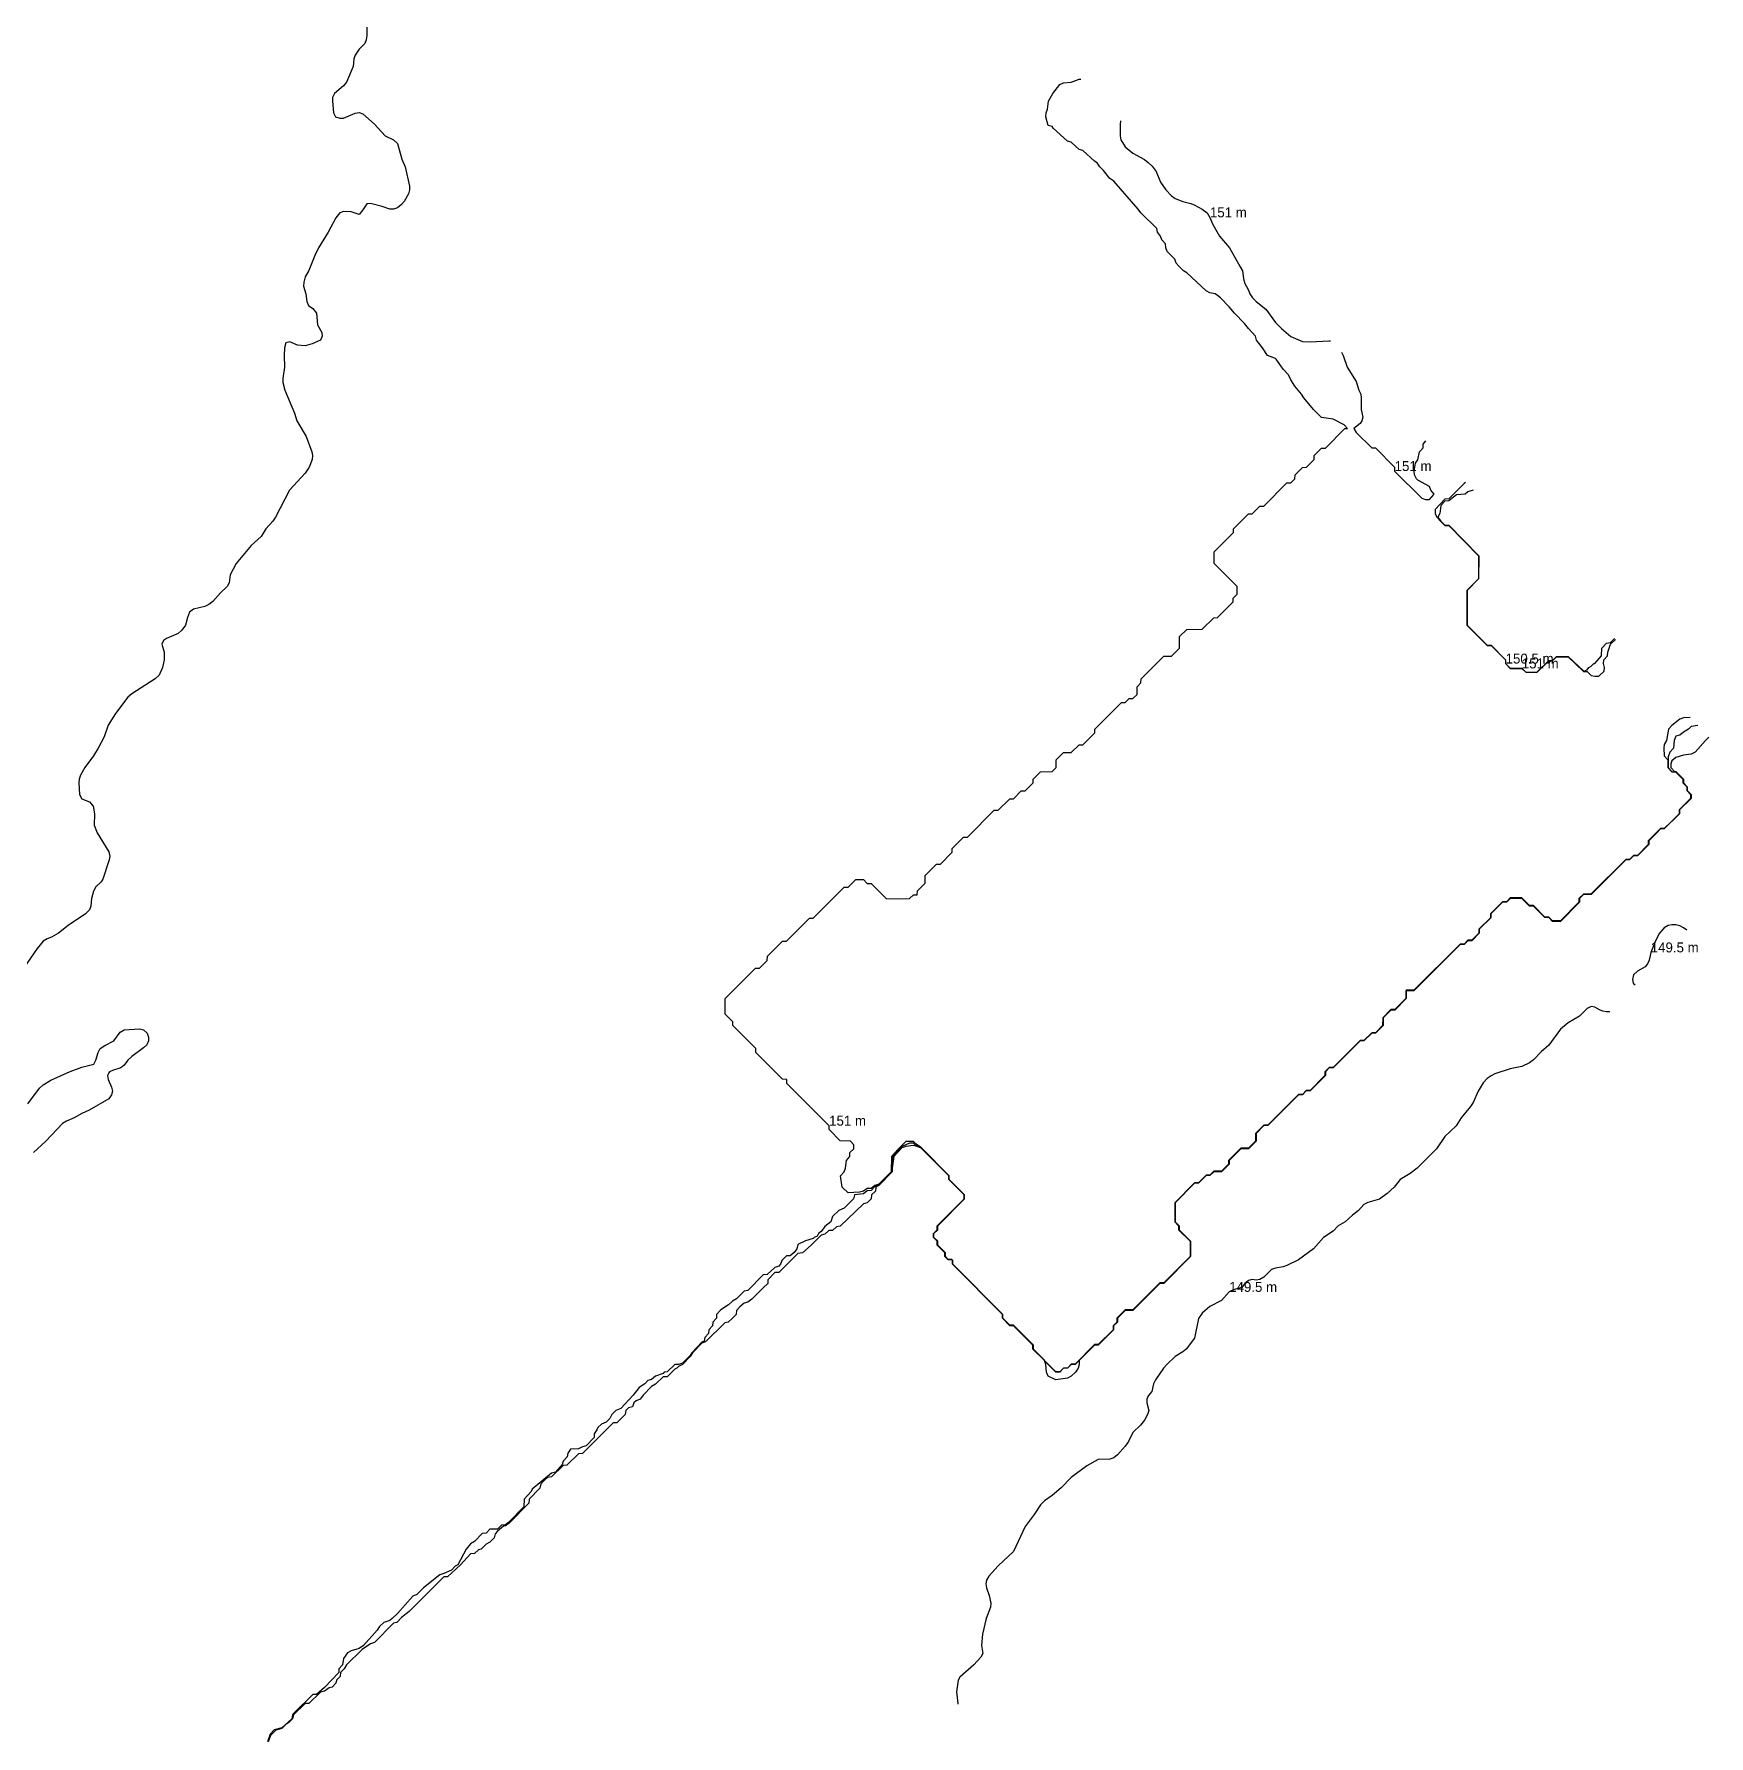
# Model space of a CAD drawing. Header units: metres. Extents: x 1651473 to 1651602, y 8211833 to 8211967.
# Drawn here: x 1651569.77 to 1651601.79, y 8211888.82 to 8211921.35 of the extents above; entities that cross this region are included whole.
import ezdxf

# ---------------------------------------------------------------- set-up
doc = ezdxf.new("R2010")
doc.units = ezdxf.units.M
doc.header["$MEASUREMENT"] = 0
doc.layers.add('Contour_Line_Minor', color=7, linetype='Continuous')
doc.layers.add('FeatureAttribs', color=7, linetype='Continuous')

# ---------------------------------------------------------------- blocks, each defined once
blk = doc.blocks.new('FEATURE')

msp = doc.modelspace()

# ---------------------------------------------------------------- linework, layer by layer
at = {"layer": 'Contour_Line_Minor', "color": 36, "true_color": 0x804000}
for points in [[(1651576.131, 8211921.54, 151), (1651576.13, 8211921.319, 151), (1651576.12, 8211921.245, 151), (1651576.09, 8211921.172, 151), (1651575.981, 8211921.062, 151), (1651575.904, 8211920.951, 151), (1651575.88, 8211920.877, 151), (1651575.871, 8211920.73, 151), (1651575.744, 8211920.436, 151), (1651575.686, 8211920.362, 151), (1651575.515, 8211920.215, 151), (1651575.475, 8211920.141, 151), (1651575.471, 8211920.068, 151), (1651575.495, 8211919.847, 151), (1651575.531, 8211919.773, 151), (1651575.613, 8211919.748, 151), (1651575.686, 8211919.748, 151), (1651575.907, 8211919.843, 151), (1651575.981, 8211919.855, 151), (1651576.054, 8211919.829, 151), (1651576.275, 8211919.632, 151), (1651576.48, 8211919.405, 151), (1651576.643, 8211919.329, 151), (1651576.717, 8211919.26, 151), (1651576.798, 8211918.963, 151), (1651576.865, 8211918.816, 151), (1651576.947, 8211918.448, 151), (1651576.946, 8211918.375, 151), (1651576.924, 8211918.301, 151), (1651576.841, 8211918.154, 151), (1651576.79, 8211918.094, 151), (1651576.717, 8211918.033, 151), (1651576.643, 8211918.005, 151), (1651576.569, 8211918.003, 151), (1651576.422, 8211918.057, 151), (1651576.201, 8211918.113, 151), (1651576.128, 8211918.11, 151), (1651576.054, 8211917.991, 151), (1651575.981, 8211917.903, 151), (1651575.833, 8211917.957, 151), (1651575.686, 8211917.962, 151), (1651575.613, 8211917.938, 151), (1651575.539, 8211917.841, 151), (1651575.39, 8211917.565, 151), (1651575.207, 8211917.27, 151), (1651575.136, 8211917.123, 151), (1651575.024, 8211916.831, 151), (1651574.95, 8211916.713, 151), (1651574.925, 8211916.608, 151), (1651574.922, 8211916.534, 151), (1651574.965, 8211916.387, 151), (1651574.983, 8211916.24, 151), (1651575.016, 8211916.166, 151), (1651575.097, 8211916.107, 151), (1651575.166, 8211916.019, 151), (1651575.184, 8211915.798, 151), (1651575.269, 8211915.651, 151), (1651575.279, 8211915.577, 151), (1651575.244, 8211915.499, 151), (1651575.083, 8211915.43, 151), (1651574.95, 8211915.391, 151), (1651574.803, 8211915.406, 151), (1651574.656, 8211915.469, 151), (1651574.582, 8211915.451, 151), (1651574.557, 8211915.357, 151), (1651574.549, 8211915.209, 151), (1651574.555, 8211914.989, 151), (1651574.525, 8211914.768, 151), (1651574.527, 8211914.694, 151), (1651574.564, 8211914.547, 151), (1651574.746, 8211914.105, 151), (1651574.789, 8211913.958, 151), (1651574.968, 8211913.664, 151), (1651575.079, 8211913.369, 151), (1651575.092, 8211913.296, 151), (1651575.083, 8211913.222, 151), (1651575.029, 8211913.075, 151), (1651574.95, 8211912.957, 151), (1651574.654, 8211912.633, 151), (1651574.384, 8211912.118, 151), (1651574.332, 8211912.044, 151), (1651574.199, 8211911.897, 151), (1651574.109, 8211911.75, 151), (1651573.92, 8211911.579, 151), (1651573.635, 8211911.234, 151), (1651573.516, 8211911.014, 151), (1651573.498, 8211910.866, 151), (1651573.461, 8211910.793, 151), (1651573.331, 8211910.674, 151), (1651573.183, 8211910.508, 151), (1651573.11, 8211910.45, 151), (1651573.036, 8211910.414, 151), (1651572.815, 8211910.358, 151), (1651572.742, 8211910.305, 151), (1651572.7, 8211910.204, 151), (1651572.663, 8211910.057, 151), (1651572.595, 8211909.957, 151), (1651572.521, 8211909.894, 151), (1651572.3, 8211909.797, 151), (1651572.246, 8211909.762, 151), (1651572.211, 8211909.689, 151), (1651572.257, 8211909.541, 151), (1651572.254, 8211909.394, 151), (1651572.226, 8211909.247, 151), (1651572.16, 8211909.1, 151), (1651572.082, 8211909.026, 151), (1651571.638, 8211908.739, 151), (1651571.564, 8211908.677, 151), (1651571.325, 8211908.364, 151), (1651571.187, 8211908.143, 151), (1651571.106, 8211907.922, 151), (1651570.995, 8211907.701, 151), (1651570.904, 8211907.554, 151), (1651570.742, 8211907.333, 151), (1651570.658, 8211907.186, 151), (1651570.629, 8211907.112, 151), (1651570.622, 8211907.039, 151), (1651570.634, 8211906.818, 151), (1651570.681, 8211906.733, 151), (1651570.828, 8211906.679, 151), (1651570.899, 8211906.597, 151), (1651570.926, 8211906.45, 151), (1651570.917, 8211906.229, 151), (1651570.975, 8211906.088, 151), (1651571.196, 8211905.724, 151), (1651571.216, 8211905.64, 151), (1651571.205, 8211905.567, 151), (1651571.084, 8211905.199, 151), (1651571.049, 8211905.148, 151), (1651570.95, 8211905.051, 151), (1651570.902, 8211904.973, 151), (1651570.866, 8211904.831, 151), (1651570.853, 8211904.683, 151), (1651570.828, 8211904.616, 151), (1651570.749, 8211904.536, 151), (1651570.419, 8211904.315, 151), (1651570.234, 8211904.168, 151), (1651570.102, 8211904.094, 151), (1651570.018, 8211904.062, 151), (1651569.945, 8211904.015, 151), (1651569.829, 8211903.874, 151), (1651569.503, 8211903.402, 151)], [(1651601.427, 8211908.289, 151), (1651601.302, 8211908.285, 151), (1651601.228, 8211908.255, 151), (1651601.081, 8211908.134, 151), (1651601.017, 8211908.069, 151), (1651600.978, 8211907.848, 151), (1651600.931, 8211907.775, 151), (1651600.925, 8211907.701, 151), (1651600.933, 8211907.554, 151), (1651601.001, 8211907.48, 151), (1651601.001, 8211907.333, 151), (1651601.081, 8211907.253, 151), (1651601.155, 8211907.248, 151), (1651601.29, 8211907.112, 151), (1651601.29, 8211907.039, 151), (1651601.364, 8211906.965, 151), (1651601.364, 8211906.892, 151), (1651601.437, 8211906.818, 151), (1651601.437, 8211906.744, 151), (1651601.216, 8211906.524, 151), (1651601.216, 8211906.45, 151), (1651601.069, 8211906.303, 151), (1651600.934, 8211906.168, 151), (1651600.86, 8211906.168, 151), (1651600.627, 8211905.935, 151), (1651600.627, 8211905.861, 151), (1651600.419, 8211905.652, 151), (1651600.345, 8211905.652, 151), (1651600.271, 8211905.578, 151), (1651600.198, 8211905.578, 151), (1651599.535, 8211904.917, 151), (1651599.388, 8211904.916, 151), (1651599.303, 8211904.831, 151), (1651599.302, 8211904.757, 151), (1651598.947, 8211904.401, 151), (1651598.799, 8211904.401, 151), (1651598.726, 8211904.474, 151), (1651598.652, 8211904.474, 151), (1651598.431, 8211904.695, 151), (1651598.358, 8211904.695, 151), (1651598.21, 8211904.842, 151), (1651597.99, 8211904.842, 151), (1651597.916, 8211904.769, 151), (1651597.842, 8211904.769, 151), (1651597.61, 8211904.536, 151), (1651597.61, 8211904.462, 151), (1651597.389, 8211904.242, 151), (1651597.389, 8211904.168, 151), (1651597.254, 8211904.033, 151), (1651597.18, 8211904.033, 151), (1651597.106, 8211903.959, 151), (1651597.033, 8211903.959, 151), (1651596.149, 8211903.075, 151), (1651596.002, 8211903.075, 151), (1651595.991, 8211903.064, 151), (1651595.991, 8211902.917, 151), (1651595.781, 8211902.707, 151), (1651595.708, 8211902.707, 151), (1651595.551, 8211902.549, 151), (1651595.55, 8211902.401, 151), (1651595.413, 8211902.265, 151), (1651595.34, 8211902.265, 151), (1651595.192, 8211902.118, 151), (1651595.119, 8211902.117, 151), (1651594.604, 8211901.601, 151), (1651594.53, 8211901.601, 151), (1651594.52, 8211901.592, 151), (1651594.447, 8211901.518, 151), (1651594.447, 8211901.445, 151), (1651594.162, 8211901.16, 151), (1651594.088, 8211901.16, 151), (1651594.015, 8211901.086, 151), (1651593.941, 8211901.086, 151), (1651593.352, 8211900.499, 151), (1651593.279, 8211900.498, 151), (1651593.12, 8211900.34, 151), (1651593.119, 8211900.193, 151), (1651592.984, 8211900.058, 151), (1651592.837, 8211900.057, 151), (1651592.605, 8211899.825, 151), (1651592.605, 8211899.752, 151), (1651592.469, 8211899.616, 151), (1651592.322, 8211899.616, 151), (1651592.248, 8211899.542, 151), (1651592.174, 8211899.542, 151), (1651592.027, 8211899.395, 151), (1651591.954, 8211899.395, 151), (1651591.574, 8211899.015, 151), (1651591.574, 8211898.647, 151), (1651591.647, 8211898.574, 151), (1651591.648, 8211898.5, 151), (1651591.868, 8211898.279, 151), (1651591.868, 8211897.985, 151), (1651591.365, 8211897.483, 151), (1651591.291, 8211897.481, 151), (1651590.776, 8211896.967, 151), (1651590.629, 8211896.967, 151), (1651590.469, 8211896.807, 151), (1651590.469, 8211896.734, 151), (1651590.395, 8211896.66, 151), (1651590.395, 8211896.586, 151), (1651590.113, 8211896.304, 151), (1651590.04, 8211896.303, 151), (1651589.672, 8211895.931, 151), (1651589.598, 8211895.93, 151), (1651589.525, 8211895.856, 151), (1651589.451, 8211895.856, 151), (1651589.377, 8211895.783, 151), (1651589.304, 8211895.784, 151), (1651588.874, 8211896.218, 151), (1651588.874, 8211896.292, 151), (1651588.494, 8211896.674, 151), (1651588.42, 8211896.674, 151), (1651588.288, 8211896.807, 151), (1651588.288, 8211896.881, 151), (1651587.336, 8211897.838, 151), (1651587.336, 8211897.911, 151), (1651587.316, 8211897.931, 151), (1651587.243, 8211897.932, 151), (1651587.19, 8211897.985, 151), (1651587.19, 8211898.059, 151), (1651587.043, 8211898.206, 151), (1651587.043, 8211898.279, 151), (1651586.97, 8211898.353, 151), (1651586.97, 8211898.427, 151), (1651587.044, 8211898.5, 151), (1651587.044, 8211898.574, 151), (1651587.559, 8211899.089, 151), (1651587.559, 8211899.163, 151), (1651587.264, 8211899.457, 151), (1651587.264, 8211899.531, 151), (1651586.727, 8211900.068, 151), (1651586.648, 8211900.12, 151), (1651586.58, 8211900.188, 151), (1651586.433, 8211900.184, 151), (1651586.286, 8211900.041, 151), (1651586.161, 8211899.899, 151), (1651586.152, 8211899.604, 151), (1651585.918, 8211899.367, 151), (1651585.844, 8211899.347, 151), (1651585.771, 8211899.289, 151), (1651585.697, 8211899.286, 151), (1651585.623, 8211899.235, 151), (1651585.55, 8211899.217, 151), (1651585.329, 8211899.207, 151), (1651585.215, 8211899.31, 151), (1651585.188, 8211899.531, 151), (1651585.256, 8211899.604, 151), (1651585.28, 8211899.678, 151), (1651585.298, 8211899.825, 151), (1651585.363, 8211899.899, 151), (1651585.366, 8211899.972, 151), (1651585.438, 8211900.046, 151), (1651585.443, 8211900.12, 151), (1651585.374, 8211900.193, 151), (1651585.182, 8211900.2, 151), (1651584.968, 8211900.414, 151), (1651584.968, 8211900.488, 151), (1651584.158, 8211901.297, 151), (1651584.158, 8211901.371, 151), (1651584.078, 8211901.378, 151), (1651583.569, 8211901.886, 151), (1651583.569, 8211901.96, 151), (1651583.127, 8211902.401, 151), (1651583.127, 8211902.475, 151), (1651582.979, 8211902.622, 151), (1651582.98, 8211902.917, 151), (1651583.562, 8211903.499, 151), (1651583.636, 8211903.499, 151), (1651583.783, 8211903.647, 151), (1651583.79, 8211903.726, 151), (1651584.078, 8211904.015, 151), (1651584.151, 8211904.015, 151), (1651584.593, 8211904.456, 151), (1651584.666, 8211904.456, 151), (1651585.255, 8211905.045, 151), (1651585.329, 8211905.046, 151), (1651585.476, 8211905.192, 151), (1651585.623, 8211905.192, 151), (1651585.697, 8211905.119, 151), (1651585.771, 8211905.119, 151), (1651586.065, 8211904.826, 151), (1651586.507, 8211904.827, 151), (1651586.58, 8211904.901, 151), (1651586.654, 8211904.901, 151), (1651586.658, 8211904.978, 151), (1651586.806, 8211905.125, 151), (1651586.807, 8211905.272, 151), (1651587.022, 8211905.487, 151), (1651587.095, 8211905.487, 151), (1651587.323, 8211905.714, 151), (1651587.323, 8211905.787, 151), (1651587.537, 8211906.002, 151), (1651587.611, 8211906.002, 151), (1651588.126, 8211906.517, 151), (1651588.2, 8211906.517, 151), (1651588.42, 8211906.738, 151), (1651588.494, 8211906.738, 151), (1651588.641, 8211906.885, 151), (1651588.715, 8211906.885, 151), (1651588.869, 8211907.039, 151), (1651588.869, 8211907.112, 151), (1651589.009, 8211907.253, 151), (1651589.23, 8211907.255, 151), (1651589.308, 8211907.333, 151), (1651589.311, 8211907.48, 151), (1651589.451, 8211907.621, 151), (1651589.598, 8211907.621, 151), (1651589.745, 8211907.768, 151), (1651589.819, 8211907.77, 151), (1651590.045, 8211907.996, 151), (1651590.046, 8211908.069, 151), (1651590.555, 8211908.578, 151), (1651590.629, 8211908.578, 151), (1651590.702, 8211908.651, 151), (1651590.776, 8211908.651, 151), (1651590.856, 8211908.732, 151), (1651590.857, 8211908.879, 151), (1651590.93, 8211908.953, 151), (1651590.931, 8211909.026, 151), (1651591.365, 8211909.462, 151), (1651591.512, 8211909.462, 151), (1651591.666, 8211909.615, 151), (1651591.667, 8211909.836, 151), (1651591.806, 8211909.975, 151), (1651592.101, 8211909.977, 151), (1651592.322, 8211910.197, 151), (1651592.395, 8211910.199, 151), (1651592.695, 8211910.498, 151), (1651592.695, 8211910.572, 151), (1651592.768, 8211910.646, 151), (1651592.769, 8211910.793, 151), (1651592.328, 8211911.234, 151), (1651592.329, 8211911.455, 151), (1651592.697, 8211911.823, 151), (1651592.697, 8211911.897, 151), (1651592.984, 8211912.185, 151), (1651593.058, 8211912.185, 151), (1651593.205, 8211912.332, 151), (1651593.279, 8211912.332, 151), (1651593.72, 8211912.773, 151), (1651593.794, 8211912.773, 151), (1651593.874, 8211912.854, 151), (1651593.875, 8211912.927, 151), (1651594.015, 8211913.068, 151), (1651594.095, 8211913.075, 151), (1651594.242, 8211913.222, 151), (1651594.242, 8211913.296, 151), (1651594.383, 8211913.436, 151), (1651594.456, 8211913.437, 151), (1651594.824, 8211913.811, 151), (1651594.878, 8211913.811, 151), (1651594.817, 8211913.884, 151), (1651594.604, 8211913.995, 151), (1651594.383, 8211914.021, 151), (1651594.226, 8211914.179, 151), (1651594.045, 8211914.4, 151), (1651594.001, 8211914.473, 151), (1651593.871, 8211914.62, 151), (1651593.794, 8211914.743, 151), (1651593.752, 8211914.841, 151), (1651593.647, 8211914.946, 151), (1651593.515, 8211915.136, 151), (1651593.499, 8211915.154, 151), (1651593.351, 8211915.209, 151), (1651593.254, 8211915.357, 151), (1651593.136, 8211915.504, 151), (1651593.117, 8211915.577, 151), (1651592.984, 8211915.722, 151), (1651592.911, 8211915.823, 151), (1651592.716, 8211916.019, 151), (1651592.616, 8211916.138, 151), (1651592.447, 8211916.313, 151), (1651592.395, 8211916.354, 151), (1651592.346, 8211916.387, 151), (1651592.248, 8211916.405, 151), (1651592.174, 8211916.446, 151), (1651591.806, 8211916.786, 151), (1651591.74, 8211916.829, 151), (1651591.659, 8211916.908, 151), (1651591.601, 8211916.976, 151), (1651591.58, 8211917.05, 151), (1651591.428, 8211917.197, 151), (1651591.403, 8211917.27, 151), (1651591.397, 8211917.344, 151), (1651591.329, 8211917.418, 151), (1651591.305, 8211917.491, 151), (1651591.246, 8211917.565, 151), (1651591.235, 8211917.638, 151), (1651590.929, 8211917.933, 151), (1651590.877, 8211918.006, 151), (1651590.408, 8211918.54, 151), (1651590.334, 8211918.591, 151), (1651590.216, 8211918.743, 151), (1651590.143, 8211918.816, 151), (1651590.094, 8211918.89, 151), (1651590.04, 8211918.921, 151), (1651589.819, 8211919.13, 151), (1651589.745, 8211919.144, 151), (1651589.598, 8211919.284, 151), (1651589.525, 8211919.306, 151), (1651589.252, 8211919.552, 151), (1651589.23, 8211919.586, 151), (1651589.157, 8211919.606, 151), (1651589.112, 8211919.773, 151), (1651589.116, 8211919.847, 151), (1651589.144, 8211919.92, 151), (1651589.16, 8211920.068, 151), (1651589.247, 8211920.215, 151), (1651589.377, 8211920.387, 151), (1651589.451, 8211920.423, 151), (1651589.598, 8211920.433, 151), (1651589.745, 8211920.488, 151), (1651589.777, 8211920.489, 151)], [(1651590.538, 8211919.692, 151), (1651590.53, 8211919.626, 151), (1651590.529, 8211919.405, 151), (1651590.542, 8211919.331, 151), (1651590.629, 8211919.196, 151), (1651590.776, 8211919.075, 151), (1651590.997, 8211918.955, 151), (1651591.07, 8211918.901, 151), (1651591.144, 8211918.827, 151), (1651591.218, 8211918.723, 151), (1651591.306, 8211918.522, 151), (1651591.403, 8211918.375, 151), (1651591.512, 8211918.259, 151), (1651591.586, 8211918.208, 151), (1651591.733, 8211918.15, 151), (1651591.88, 8211918.115, 151), (1651591.958, 8211918.08, 151), (1651592.101, 8211918.007, 151), (1651592.192, 8211917.933, 151), (1651592.248, 8211917.85, 151), (1651592.304, 8211917.712, 151), (1651592.432, 8211917.491, 151), (1651592.619, 8211917.27, 151), (1651592.829, 8211916.902, 151), (1651592.868, 8211916.829, 151), (1651592.888, 8211916.682, 151), (1651592.911, 8211916.601, 151), (1651592.985, 8211916.461, 151), (1651593.012, 8211916.387, 151), (1651593.06, 8211916.313, 151), (1651593.131, 8211916.24, 151), (1651593.314, 8211916.093, 151), (1651593.499, 8211915.843, 151), (1651593.617, 8211915.725, 151), (1651593.794, 8211915.573, 151), (1651594.015, 8211915.477, 151), (1651594.162, 8211915.468, 151), (1651594.53, 8211915.492, 151), (1651594.553, 8211915.488, 151)], [(1651594.76, 8211915.271, 151), (1651594.792, 8211915.209, 151), (1651594.874, 8211914.989, 151), (1651595.045, 8211914.713, 151), (1651595.095, 8211914.547, 151), (1651595.131, 8211914.473, 151), (1651595.142, 8211914.4, 151), (1651595.138, 8211914.179, 151), (1651595.17, 8211914.032, 151), (1651595.15, 8211913.958, 151), (1651595.119, 8211913.908, 151), (1651594.997, 8211913.811, 151), (1651595.045, 8211913.737, 151), (1651595.34, 8211913.442, 151), (1651595.413, 8211913.442, 151), (1651595.779, 8211913.075, 151), (1651595.779, 8211913.001, 151), (1651596.297, 8211912.485, 151), (1651596.37, 8211912.457, 151), (1651596.444, 8211912.454, 151), (1651596.537, 8211912.559, 151), (1651596.47, 8211912.633, 151), (1651596.444, 8211912.704, 151), (1651596.223, 8211912.825, 151), (1651596.197, 8211912.854, 151), (1651596.159, 8211912.927, 151), (1651596.154, 8211913.001, 151), (1651596.178, 8211913.148, 151), (1651596.223, 8211913.216, 151), (1651596.256, 8211913.369, 151), (1651596.323, 8211913.443, 151), (1651596.324, 8211913.516, 151), (1651596.378, 8211913.576, 151)], [(1651597.136, 8211912.782, 151), (1651597.106, 8211912.763, 151), (1651596.832, 8211912.486, 151), (1651596.812, 8211912.472, 151), (1651596.738, 8211912.465, 151), (1651596.555, 8211912.265, 151), (1651596.554, 8211912.191, 151), (1651596.587, 8211912.118, 151), (1651596.654, 8211912.044, 151), (1651596.738, 8211911.96, 151), (1651596.812, 8211911.96, 151), (1651597.383, 8211911.382, 151), (1651597.381, 8211910.94, 151), (1651597.161, 8211910.719, 151), (1651597.16, 8211910.057, 151), (1651597.548, 8211909.669, 151), (1651597.622, 8211909.669, 151), (1651597.896, 8211909.394, 151), (1651597.896, 8211909.321, 151), (1651597.99, 8211909.228, 151), (1651598.21, 8211909.228, 151), (1651598.284, 8211909.155, 151), (1651598.505, 8211909.156, 151), (1651598.726, 8211909.376, 151), (1651598.799, 8211909.376, 151), (1651598.873, 8211909.45, 151), (1651599.094, 8211909.451, 151), (1651599.388, 8211909.168, 151), (1651599.462, 8211909.169, 151), (1651599.535, 8211909.095, 151), (1651599.609, 8211909.079, 151), (1651599.683, 8211909.081, 151), (1651599.786, 8211909.173, 151), (1651599.792, 8211909.247, 151), (1651599.774, 8211909.321, 151), (1651599.781, 8211909.394, 151), (1651599.847, 8211909.468, 151), (1651599.852, 8211909.541, 151), (1651599.904, 8211909.689, 151), (1651600.001, 8211909.782, 151)], [(1651597.278, 8211912.634, 150.5), (1651597.278, 8211912.633, 150.5), (1651597.18, 8211912.605, 150.5), (1651597.126, 8211912.559, 150.5), (1651596.959, 8211912.547, 150.5), (1651596.812, 8211912.433, 150.5), (1651596.738, 8211912.426, 150.5), (1651596.66, 8211912.339, 150.5), (1651596.646, 8211912.191, 150.5), (1651596.607, 8211912.118, 150.5), (1651596.659, 8211912.044, 150.5), (1651596.738, 8211911.965, 150.5), (1651596.812, 8211911.964, 150.5), (1651597.388, 8211911.382, 150.5), (1651597.385, 8211910.94, 150.5), (1651597.165, 8211910.719, 150.5), (1651597.164, 8211910.057, 150.5), (1651597.548, 8211909.673, 150.5), (1651597.622, 8211909.673, 150.5), (1651597.9, 8211909.394, 150.5), (1651597.901, 8211909.321, 150.5), (1651597.99, 8211909.232, 150.5), (1651598.21, 8211909.232, 150.5), (1651598.284, 8211909.159, 150.5), (1651598.505, 8211909.16, 150.5), (1651598.726, 8211909.38, 150.5), (1651598.799, 8211909.38, 150.5), (1651598.873, 8211909.454, 150.5), (1651599.094, 8211909.455, 150.5), (1651599.393, 8211909.173, 150.5), (1651599.462, 8211909.202, 150.5), (1651599.489, 8211909.247, 150.5), (1651599.535, 8211909.269, 150.5), (1651599.587, 8211909.321, 150.5), (1651599.609, 8211909.325, 150.5), (1651599.736, 8211909.468, 150.5), (1651599.738, 8211909.615, 150.5), (1651599.83, 8211909.71, 150.5), (1651599.903, 8211909.724, 150.5), (1651599.985, 8211909.8, 150.5)], [(1651601.573, 8211908.136, 150.5), (1651601.449, 8211908.12, 150.5), (1651601.4, 8211908.069, 150.5), (1651601.302, 8211908.012, 150.5), (1651601.228, 8211907.952, 150.5), (1651601.155, 8211907.932, 150.5), (1651601.124, 8211907.848, 150.5), (1651601.109, 8211907.701, 150.5), (1651601.039, 8211907.628, 150.5), (1651601.008, 8211907.538, 150.5), (1651601.006, 8211907.333, 150.5), (1651601.081, 8211907.258, 150.5), (1651601.155, 8211907.253, 150.5), (1651601.295, 8211907.112, 150.5), (1651601.295, 8211907.039, 150.5), (1651601.368, 8211906.965, 150.5), (1651601.368, 8211906.892, 150.5), (1651601.442, 8211906.818, 150.5), (1651601.441, 8211906.744, 150.5), (1651601.221, 8211906.524, 150.5), (1651601.221, 8211906.45, 150.5), (1651600.934, 8211906.163, 150.5), (1651600.86, 8211906.163, 150.5), (1651600.632, 8211905.935, 150.5), (1651600.632, 8211905.861, 150.5), (1651600.419, 8211905.648, 150.5), (1651600.345, 8211905.647, 150.5), (1651600.271, 8211905.574, 150.5), (1651600.198, 8211905.574, 150.5), (1651599.535, 8211904.912, 150.5), (1651599.388, 8211904.912, 150.5), (1651599.307, 8211904.831, 150.5), (1651599.307, 8211904.757, 150.5), (1651598.947, 8211904.396, 150.5), (1651598.799, 8211904.396, 150.5), (1651598.726, 8211904.47, 150.5), (1651598.652, 8211904.47, 150.5), (1651598.431, 8211904.69, 150.5), (1651598.358, 8211904.69, 150.5), (1651598.21, 8211904.838, 150.5), (1651597.99, 8211904.838, 150.5), (1651597.916, 8211904.764, 150.5), (1651597.842, 8211904.764, 150.5), (1651597.614, 8211904.536, 150.5), (1651597.614, 8211904.462, 150.5), (1651597.393, 8211904.242, 150.5), (1651597.393, 8211904.168, 150.5), (1651597.254, 8211904.028, 150.5), (1651597.18, 8211904.028, 150.5), (1651597.106, 8211903.955, 150.5), (1651597.033, 8211903.954, 150.5), (1651596.149, 8211903.071, 150.5), (1651595.996, 8211903.064, 150.5), (1651595.995, 8211902.917, 150.5), (1651595.781, 8211902.702, 150.5), (1651595.708, 8211902.702, 150.5), (1651595.555, 8211902.549, 150.5), (1651595.554, 8211902.401, 150.5), (1651595.413, 8211902.26, 150.5), (1651595.34, 8211902.26, 150.5), (1651595.192, 8211902.113, 150.5), (1651595.119, 8211902.113, 150.5), (1651594.604, 8211901.597, 150.5), (1651594.524, 8211901.592, 150.5), (1651594.451, 8211901.518, 150.5), (1651594.451, 8211901.445, 150.5), (1651594.162, 8211901.156, 150.5), (1651594.088, 8211901.156, 150.5), (1651594.015, 8211901.082, 150.5), (1651593.941, 8211901.082, 150.5), (1651593.352, 8211900.494, 150.5), (1651593.279, 8211900.494, 150.5), (1651593.125, 8211900.34, 150.5), (1651593.124, 8211900.193, 150.5), (1651592.984, 8211900.053, 150.5), (1651592.837, 8211900.053, 150.5), (1651592.609, 8211899.825, 150.5), (1651592.609, 8211899.752, 150.5), (1651592.469, 8211899.611, 150.5), (1651592.322, 8211899.611, 150.5), (1651592.248, 8211899.538, 150.5), (1651592.174, 8211899.537, 150.5), (1651592.027, 8211899.391, 150.5), (1651591.954, 8211899.391, 150.5), (1651591.578, 8211899.015, 150.5), (1651591.579, 8211898.647, 150.5), (1651591.652, 8211898.574, 150.5), (1651591.652, 8211898.5, 150.5), (1651591.872, 8211898.279, 150.5), (1651591.872, 8211897.985, 150.5), (1651591.365, 8211897.478, 150.5), (1651591.291, 8211897.477, 150.5), (1651590.776, 8211896.962, 150.5), (1651590.629, 8211896.962, 150.5), (1651590.474, 8211896.807, 150.5), (1651590.474, 8211896.734, 150.5), (1651590.4, 8211896.66, 150.5), (1651590.4, 8211896.586, 150.5), (1651590.113, 8211896.299, 150.5), (1651590.04, 8211896.299, 150.5), (1651589.672, 8211895.926, 150.5), (1651589.598, 8211895.925, 150.5), (1651589.525, 8211895.851, 150.5), (1651589.451, 8211895.851, 150.5), (1651589.377, 8211895.778, 150.5), (1651589.304, 8211895.779, 150.5), (1651588.87, 8211896.218, 150.5), (1651588.87, 8211896.292, 150.5), (1651588.494, 8211896.669, 150.5), (1651588.42, 8211896.669, 150.5), (1651588.284, 8211896.807, 150.5), (1651588.284, 8211896.881, 150.5), (1651587.333, 8211897.838, 150.5), (1651587.333, 8211897.911, 150.5), (1651587.316, 8211897.928, 150.5), (1651587.243, 8211897.928, 150.5), (1651587.186, 8211897.985, 150.5), (1651587.186, 8211898.059, 150.5), (1651587.04, 8211898.206, 150.5), (1651587.04, 8211898.279, 150.5), (1651586.966, 8211898.353, 150.5), (1651586.966, 8211898.427, 150.5), (1651587.04, 8211898.5, 150.5), (1651587.04, 8211898.574, 150.5), (1651587.555, 8211899.089, 150.5), (1651587.555, 8211899.163, 150.5), (1651587.261, 8211899.457, 150.5), (1651587.26, 8211899.531, 150.5), (1651586.727, 8211900.064, 150.5), (1651586.611, 8211900.12, 150.5), (1651586.58, 8211900.151, 150.5), (1651586.507, 8211900.151, 150.5), (1651586.433, 8211900.121, 150.5), (1651586.359, 8211900.09, 150.5), (1651586.184, 8211899.899, 150.5), (1651586.162, 8211899.604, 150.5), (1651585.918, 8211899.355, 150.5), (1651585.831, 8211899.31, 150.5), (1651585.771, 8211899.25, 150.5), (1651585.697, 8211899.244, 150.5), (1651585.623, 8211899.184, 150.5), (1651585.451, 8211899.163, 150.5), (1651585.434, 8211899.089, 150.5), (1651585.255, 8211898.914, 150.5), (1651585.154, 8211898.868, 150.5), (1651585.034, 8211898.755, 150.5), (1651585.001, 8211898.647, 150.5), (1651584.887, 8211898.563, 150.5), (1651584.814, 8211898.464, 150.5), (1651584.766, 8211898.427, 150.5), (1651584.74, 8211898.377, 150.5), (1651584.684, 8211898.353, 150.5), (1651584.666, 8211898.333, 150.5), (1651584.519, 8211898.285, 150.5), (1651584.372, 8211898.219, 150.5), (1651584.349, 8211898.132, 150.5), (1651584.298, 8211898.063, 150.5), (1651584.225, 8211897.999, 150.5), (1651584.151, 8211897.997, 150.5), (1651584.065, 8211897.911, 150.5), (1651584.038, 8211897.838, 150.5), (1651584.004, 8211897.804, 150.5), (1651583.93, 8211897.779, 150.5), (1651583.783, 8211897.645, 150.5), (1651583.709, 8211897.64, 150.5), (1651583.415, 8211897.335, 150.5), (1651583.346, 8211897.322, 150.5), (1651583.194, 8211897.175, 150.5), (1651583.121, 8211897.133, 150.5), (1651583.047, 8211897.065, 150.5), (1651582.9, 8211896.966, 150.5), (1651582.818, 8211896.881, 150.5), (1651582.816, 8211896.807, 150.5), (1651582.743, 8211896.734, 150.5), (1651582.741, 8211896.66, 150.5), (1651582.668, 8211896.586, 150.5), (1651582.665, 8211896.513, 150.5), (1651582.593, 8211896.439, 150.5), (1651582.582, 8211896.366, 150.5), (1651582.532, 8211896.347, 150.5), (1651582.342, 8211896.145, 150.5), (1651582.311, 8211896.095, 150.5), (1651582.164, 8211895.947, 150.5), (1651582.09, 8211895.925, 150.5), (1651582.016, 8211895.925, 150.5), (1651581.869, 8211895.783, 150.5), (1651581.816, 8211895.777, 150.5), (1651581.796, 8211895.75, 150.5), (1651581.648, 8211895.702, 150.5), (1651581.575, 8211895.634, 150.5), (1651581.501, 8211895.617, 150.5), (1651581.446, 8211895.556, 150.5), (1651581.334, 8211895.482, 150.5), (1651581.223, 8211895.335, 150.5), (1651580.986, 8211895.085, 150.5), (1651580.89, 8211895.041, 150.5), (1651580.817, 8211894.967, 150.5), (1651580.773, 8211894.893, 150.5), (1651580.703, 8211894.82, 150.5), (1651580.618, 8211894.785, 150.5), (1651580.544, 8211894.716, 150.5), (1651580.529, 8211894.673, 150.5), (1651580.477, 8211894.599, 150.5), (1651580.477, 8211894.525, 150.5), (1651580.323, 8211894.371, 150.5), (1651580.25, 8211894.352, 150.5), (1651580.176, 8211894.311, 150.5), (1651580.023, 8211894.304, 150.5), (1651579.97, 8211894.231, 150.5), (1651579.962, 8211894.157, 150.5), (1651579.882, 8211894.076, 150.5), (1651579.867, 8211894.01, 150.5), (1651579.735, 8211893.862, 150.5), (1651579.661, 8211893.844, 150.5), (1651579.293, 8211893.542, 150.5), (1651579.269, 8211893.495, 150.5), (1651579.135, 8211893.348, 150.5), (1651579.13, 8211893.2, 150.5), (1651578.838, 8211892.906, 150.5), (1651578.778, 8211892.859, 150.5), (1651578.704, 8211892.849, 150.5), (1651578.63, 8211892.775, 150.5), (1651578.483, 8211892.773, 150.5), (1651578.41, 8211892.699, 150.5), (1651578.336, 8211892.694, 150.5), (1651578.189, 8211892.542, 150.5), (1651578.115, 8211892.495, 150.5), (1651578.029, 8211892.391, 150.5), (1651577.87, 8211892.096, 150.5), (1651577.821, 8211892.069, 150.5), (1651577.747, 8211891.993, 150.5), (1651577.6, 8211891.926, 150.5), (1651577.526, 8211891.904, 150.5), (1651577.215, 8211891.655, 150.5), (1651577.085, 8211891.529, 150.5), (1651577.011, 8211891.495, 150.5), (1651576.717, 8211891.164, 150.5), (1651576.614, 8211891.066, 150.5), (1651576.569, 8211891.028, 150.5), (1651576.452, 8211890.992, 150.5), (1651576.375, 8211890.918, 150.5), (1651576.325, 8211890.845, 150.5), (1651576.068, 8211890.55, 150.5), (1651575.981, 8211890.496, 150.5), (1651575.833, 8211890.451, 150.5), (1651575.76, 8211890.409, 150.5), (1651575.686, 8211890.301, 150.5), (1651575.668, 8211890.182, 150.5), (1651575.598, 8211890.109, 150.5), (1651575.596, 8211890.035, 150.5), (1651575.318, 8211889.747, 150.5), (1651575.171, 8211889.617, 150.5), (1651575.097, 8211889.613, 150.5), (1651574.729, 8211889.252, 150.5), (1651574.707, 8211889.225, 150.5), (1651574.694, 8211889.152, 150.5), (1651574.508, 8211888.978, 150.5), (1651574.361, 8211888.94, 150.5), (1651574.279, 8211888.857, 150.5), (1651574.228, 8211888.71, 150.5)], [(1651601.788, 8211907.911, 150), (1651601.722, 8211907.848, 150), (1651601.525, 8211907.628, 150), (1651601.449, 8211907.586, 150), (1651601.302, 8211907.571, 150), (1651601.155, 8211907.525, 150), (1651601.081, 8211907.459, 150), (1651601.06, 8211907.407, 150), (1651601.058, 8211907.333, 150), (1651601.127, 8211907.26, 150), (1651601.155, 8211907.258, 150), (1651601.3, 8211907.112, 150), (1651601.299, 8211907.039, 150), (1651601.373, 8211906.965, 150), (1651601.373, 8211906.892, 150), (1651601.446, 8211906.818, 150), (1651601.446, 8211906.744, 150), (1651601.225, 8211906.524, 150), (1651601.225, 8211906.45, 150), (1651600.934, 8211906.159, 150), (1651600.86, 8211906.159, 150), (1651600.784, 8211906.082, 150), (1651600.636, 8211905.935, 150), (1651600.636, 8211905.861, 150), (1651600.419, 8211905.643, 150), (1651600.345, 8211905.643, 150), (1651600.271, 8211905.569, 150), (1651600.198, 8211905.569, 150), (1651599.535, 8211904.907, 150), (1651599.388, 8211904.907, 150), (1651599.312, 8211904.831, 150), (1651599.311, 8211904.757, 150), (1651598.947, 8211904.392, 150), (1651598.799, 8211904.392, 150), (1651598.726, 8211904.465, 150), (1651598.652, 8211904.465, 150), (1651598.431, 8211904.686, 150), (1651598.358, 8211904.686, 150), (1651598.21, 8211904.833, 150), (1651597.99, 8211904.833, 150), (1651597.916, 8211904.759, 150), (1651597.842, 8211904.759, 150), (1651597.619, 8211904.536, 150), (1651597.619, 8211904.462, 150), (1651597.398, 8211904.242, 150), (1651597.398, 8211904.168, 150), (1651597.254, 8211904.024, 150), (1651597.18, 8211904.024, 150), (1651597.106, 8211903.95, 150), (1651597.033, 8211903.95, 150), (1651596.149, 8211903.066, 150), (1651596, 8211903.064, 150), (1651596, 8211902.917, 150), (1651595.781, 8211902.698, 150), (1651595.708, 8211902.698, 150), (1651595.559, 8211902.549, 150), (1651595.559, 8211902.401, 150), (1651595.413, 8211902.256, 150), (1651595.34, 8211902.256, 150), (1651595.192, 8211902.109, 150), (1651595.119, 8211902.109, 150), (1651594.604, 8211901.593, 150), (1651594.528, 8211901.592, 150), (1651594.455, 8211901.518, 150), (1651594.455, 8211901.445, 150), (1651594.162, 8211901.152, 150), (1651594.088, 8211901.152, 150), (1651594.015, 8211901.078, 150), (1651593.941, 8211901.078, 150), (1651593.352, 8211900.489, 150), (1651593.279, 8211900.489, 150), (1651593.129, 8211900.34, 150), (1651593.129, 8211900.193, 150), (1651592.984, 8211900.048, 150), (1651592.837, 8211900.048, 150), (1651592.614, 8211899.825, 150), (1651592.614, 8211899.752, 150), (1651592.469, 8211899.607, 150), (1651592.322, 8211899.607, 150), (1651592.248, 8211899.533, 150), (1651592.174, 8211899.533, 150), (1651592.027, 8211899.386, 150), (1651591.954, 8211899.386, 150), (1651591.583, 8211899.015, 150), (1651591.583, 8211898.647, 150), (1651591.657, 8211898.574, 150), (1651591.657, 8211898.5, 150), (1651591.877, 8211898.279, 150), (1651591.877, 8211897.985, 150), (1651591.365, 8211897.473, 150), (1651591.291, 8211897.472, 150), (1651590.776, 8211896.958, 150), (1651590.629, 8211896.958, 150), (1651590.478, 8211896.807, 150), (1651590.478, 8211896.734, 150), (1651590.405, 8211896.66, 150), (1651590.404, 8211896.586, 150), (1651590.113, 8211896.295, 150), (1651590.04, 8211896.294, 150), (1651589.749, 8211895.997, 150), (1651589.751, 8211895.924, 150), (1651589.728, 8211895.85, 150), (1651589.678, 8211895.777, 150), (1651589.597, 8211895.703, 150), (1651589.525, 8211895.661, 150), (1651589.304, 8211895.627, 150), (1651589.157, 8211895.7, 150), (1651589.124, 8211895.777, 150), (1651589.109, 8211895.924, 150), (1651589.083, 8211895.997, 150), (1651588.865, 8211896.218, 150), (1651588.865, 8211896.292, 150), (1651588.494, 8211896.665, 150), (1651588.42, 8211896.665, 150), (1651588.28, 8211896.807, 150), (1651588.28, 8211896.881, 150), (1651587.329, 8211897.838, 150), (1651587.329, 8211897.911, 150), (1651587.316, 8211897.924, 150), (1651587.243, 8211897.924, 150), (1651587.182, 8211897.985, 150), (1651587.182, 8211898.059, 150), (1651587.036, 8211898.206, 150), (1651587.036, 8211898.279, 150), (1651586.962, 8211898.353, 150), (1651586.962, 8211898.427, 150), (1651587.036, 8211898.5, 150), (1651587.036, 8211898.574, 150), (1651587.551, 8211899.089, 150), (1651587.551, 8211899.163, 150), (1651587.257, 8211899.457, 150), (1651587.257, 8211899.531, 150), (1651586.727, 8211900.06, 150), (1651586.654, 8211900.092, 150), (1651586.58, 8211900.108, 150), (1651586.433, 8211900.092, 150), (1651586.359, 8211900.063, 150), (1651586.208, 8211899.899, 150), (1651586.173, 8211899.678, 150), (1651586.173, 8211899.604, 150), (1651585.918, 8211899.343, 150), (1651585.858, 8211899.31, 150), (1651585.854, 8211899.236, 150), (1651585.78, 8211899.163, 150), (1651585.773, 8211899.089, 150), (1651585.697, 8211899.013, 150), (1651585.623, 8211898.992, 150), (1651585.182, 8211898.566, 150), (1651585.108, 8211898.552, 150), (1651585.034, 8211898.487, 150), (1651584.961, 8211898.485, 150), (1651584.887, 8211898.416, 150), (1651584.814, 8211898.397, 150), (1651584.625, 8211898.206, 150), (1651584.459, 8211898.059, 150), (1651584.372, 8211898.042, 150), (1651584.004, 8211897.68, 150), (1651583.93, 8211897.679, 150), (1651583.798, 8211897.543, 150), (1651583.794, 8211897.47, 150), (1651583.709, 8211897.386, 150), (1651583.489, 8211897.17, 150), (1651583.415, 8211897.112, 150), (1651583.341, 8211897.095, 150), (1651583.262, 8211897.028, 150), (1651583.197, 8211896.954, 150), (1651583.193, 8211896.881, 150), (1651583.121, 8211896.807, 150), (1651583.037, 8211896.734, 150), (1651582.973, 8211896.722, 150), (1651582.605, 8211896.356, 150), (1651582.532, 8211896.33, 150), (1651582.356, 8211896.145, 150), (1651582.311, 8211896.073, 150), (1651582.164, 8211895.924, 150), (1651582.09, 8211895.884, 150), (1651582.055, 8211895.85, 150), (1651582.016, 8211895.836, 150), (1651581.869, 8211895.69, 150), (1651581.796, 8211895.686, 150), (1651581.648, 8211895.545, 150), (1651581.575, 8211895.501, 150), (1651581.41, 8211895.335, 150), (1651581.354, 8211895.261, 150), (1651581.28, 8211895.226, 150), (1651581.234, 8211895.188, 150), (1651581.207, 8211895.113, 150), (1651581.133, 8211895.095, 150), (1651581.082, 8211895.041, 150), (1651581.066, 8211894.967, 150), (1651580.912, 8211894.809, 150), (1651580.839, 8211894.806, 150), (1651580.25, 8211894.222, 150), (1651580.176, 8211894.218, 150), (1651579.955, 8211893.999, 150), (1651579.882, 8211893.994, 150), (1651579.661, 8211893.779, 150), (1651579.587, 8211893.766, 150), (1651579.531, 8211893.716, 150), (1651579.457, 8211893.642, 150), (1651579.44, 8211893.561, 150), (1651579.233, 8211893.348, 150), (1651579.228, 8211893.274, 150), (1651578.851, 8211892.889, 150), (1651578.778, 8211892.839, 150), (1651578.742, 8211892.832, 150), (1651578.63, 8211892.735, 150), (1651578.581, 8211892.685, 150), (1651578.566, 8211892.611, 150), (1651578.483, 8211892.528, 150), (1651578.41, 8211892.491, 150), (1651578.314, 8211892.391, 150), (1651578.262, 8211892.378, 150), (1651578.189, 8211892.309, 150), (1651578.115, 8211892.302, 150), (1651577.919, 8211892.096, 150), (1651577.674, 8211891.867, 150), (1651577.6, 8211891.864, 150), (1651576.937, 8211891.201, 150), (1651576.79, 8211891.09, 150), (1651576.705, 8211890.992, 150), (1651576.643, 8211890.978, 150), (1651576.275, 8211890.609, 150), (1651576.201, 8211890.582, 150), (1651576.043, 8211890.477, 150), (1651575.743, 8211890.182, 150), (1651575.7, 8211890.109, 150), (1651575.626, 8211890.035, 150), (1651575.618, 8211889.962, 150), (1651575.553, 8211889.888, 150), (1651575.539, 8211889.834, 150), (1651575.465, 8211889.754, 150), (1651575.412, 8211889.741, 150), (1651575.318, 8211889.68, 150), (1651575.244, 8211889.661, 150), (1651575.024, 8211889.444, 150), (1651574.95, 8211889.442, 150), (1651574.729, 8211889.226, 150), (1651574.709, 8211889.152, 150), (1651574.636, 8211889.078, 150), (1651574.582, 8211889.041, 150), (1651574.508, 8211888.967, 150), (1651574.388, 8211888.931, 150), (1651574.288, 8211888.831, 150), (1651574.242, 8211888.71, 150)], [(1651601.365, 8211904.224, 149.5), (1651601.302, 8211904.268, 149.5), (1651601.228, 8211904.306, 149.5), (1651601.155, 8211904.325, 149.5), (1651601.081, 8211904.327, 149.5), (1651601.008, 8211904.311, 149.5), (1651600.934, 8211904.267, 149.5), (1651600.844, 8211904.168, 149.5), (1651600.768, 8211904.021, 149.5), (1651600.675, 8211903.8, 149.5), (1651600.647, 8211903.653, 149.5), (1651600.616, 8211903.579, 149.5), (1651600.566, 8211903.521, 149.5), (1651600.419, 8211903.441, 149.5), (1651600.345, 8211903.374, 149.5), (1651600.325, 8211903.285, 149.5), (1651600.341, 8211903.211, 149.5), (1651600.38, 8211903.179, 149.5)], [(1651599.895, 8211902.664, 149.5), (1651599.83, 8211902.663, 149.5), (1651599.756, 8211902.679, 149.5), (1651599.705, 8211902.696, 149.5), (1651599.609, 8211902.755, 149.5), (1651599.535, 8211902.765, 149.5), (1651599.462, 8211902.726, 149.5), (1651599.315, 8211902.58, 149.5), (1651599.094, 8211902.454, 149.5), (1651598.947, 8211902.334, 149.5), (1651598.726, 8211902.025, 149.5), (1651598.578, 8211901.898, 149.5), (1651598.431, 8211901.745, 149.5), (1651598.358, 8211901.69, 149.5), (1651598.21, 8211901.621, 149.5), (1651597.99, 8211901.574, 149.5), (1651597.695, 8211901.478, 149.5), (1651597.622, 8211901.443, 149.5), (1651597.548, 8211901.39, 149.5), (1651597.474, 8211901.305, 149.5), (1651597.379, 8211901.15, 149.5), (1651597.28, 8211900.929, 149.5), (1651597.231, 8211900.856, 149.5), (1651597.054, 8211900.635, 149.5), (1651596.955, 8211900.488, 149.5), (1651596.738, 8211900.28, 149.5), (1651596.578, 8211900.046, 149.5), (1651596.207, 8211899.678, 149.5), (1651596.076, 8211899.575, 149.5), (1651595.886, 8211899.457, 149.5), (1651595.772, 8211899.31, 149.5), (1651595.634, 8211899.189, 149.5), (1651595.487, 8211899.085, 149.5), (1651595.266, 8211899.021, 149.5), (1651595.192, 8211898.984, 149.5), (1651595.085, 8211898.868, 149.5), (1651594.972, 8211898.78, 149.5), (1651594.831, 8211898.647, 149.5), (1651594.698, 8211898.574, 149.5), (1651594.604, 8211898.471, 149.5), (1651594.421, 8211898.353, 149.5), (1651594.23, 8211898.132, 149.5), (1651593.941, 8211897.926, 149.5), (1651593.72, 8211897.816, 149.5), (1651593.647, 8211897.79, 149.5), (1651593.499, 8211897.766, 149.5), (1651593.426, 8211897.736, 149.5), (1651593.279, 8211897.593, 149.5), (1651593.205, 8211897.547, 149.5), (1651593.131, 8211897.536, 149.5), (1651593.058, 8211897.545, 149.5), (1651592.984, 8211897.526, 149.5), (1651592.914, 8211897.47, 149.5), (1651592.858, 8211897.396, 149.5), (1651592.69, 8211897.352, 149.5), (1651592.616, 8211897.311, 149.5), (1651592.469, 8211897.149, 149.5), (1651592.248, 8211897.032, 149.5), (1651592.101, 8211896.906, 149.5), (1651592.027, 8211896.8, 149.5), (1651591.954, 8211896.427, 149.5), (1651591.793, 8211896.218, 149.5), (1651591.733, 8211896.162, 149.5), (1651591.586, 8211896.073, 149.5), (1651591.425, 8211895.924, 149.5), (1651591.36, 8211895.85, 149.5), (1651591.205, 8211895.629, 149.5), (1651591.172, 8211895.556, 149.5), (1651591.139, 8211895.409, 149.5), (1651591.07, 8211895.322, 149.5), (1651591.044, 8211895.261, 149.5), (1651591.044, 8211895.188, 149.5), (1651591.082, 8211895.041, 149.5), (1651591.056, 8211894.967, 149.5), (1651590.997, 8211894.861, 149.5), (1651590.923, 8211894.763, 149.5), (1651590.776, 8211894.623, 149.5), (1651590.691, 8211894.452, 149.5), (1651590.629, 8211894.362, 149.5), (1651590.481, 8211894.194, 149.5), (1651590.408, 8211894.139, 149.5), (1651590.334, 8211894.116, 149.5), (1651590.113, 8211894.107, 149.5), (1651589.893, 8211893.989, 149.5), (1651589.598, 8211893.76, 149.5), (1651589.403, 8211893.568, 149.5), (1651589.23, 8211893.417, 149.5), (1651589.083, 8211893.317, 149.5), (1651589.009, 8211893.24, 149.5), (1651588.888, 8211893.053, 149.5), (1651588.715, 8211892.828, 149.5), (1651588.494, 8211892.349, 149.5), (1651588.2, 8211892.076, 149.5), (1651588.019, 8211891.875, 149.5), (1651587.975, 8211891.802, 149.5), (1651587.965, 8211891.728, 149.5), (1651587.977, 8211891.655, 149.5), (1651588.03, 8211891.507, 149.5), (1651588.061, 8211891.36, 149.5), (1651588.055, 8211891.287, 149.5), (1651587.972, 8211891.066, 149.5), (1651587.901, 8211890.771, 149.5), (1651587.881, 8211890.55, 149.5), (1651587.905, 8211890.397, 149.5), (1651587.869, 8211890.33, 149.5), (1651587.735, 8211890.182, 149.5), (1651587.464, 8211889.949, 149.5), (1651587.434, 8211889.888, 149.5), (1651587.406, 8211889.667, 149.5), (1651587.428, 8211889.446, 149.5), (1651587.427, 8211889.432, 149.5)], [(1651569.65, 8211900.904, 151), (1651569.871, 8211901.207, 151), (1651569.945, 8211901.271, 151), (1651570.092, 8211901.36, 151), (1651570.46, 8211901.526, 151), (1651570.681, 8211901.609, 151), (1651570.908, 8211901.665, 151), (1651570.948, 8211901.739, 151), (1651570.994, 8211901.886, 151), (1651571.035, 8211901.96, 151), (1651571.122, 8211902.02, 151), (1651571.293, 8211902.107, 151), (1651571.417, 8211902.273, 151), (1651571.49, 8211902.318, 151), (1651571.785, 8211902.339, 151), (1651571.858, 8211902.322, 151), (1651571.932, 8211902.254, 151), (1651571.957, 8211902.181, 151), (1651571.954, 8211902.107, 151), (1651571.923, 8211902.033, 151), (1651571.858, 8211901.973, 151), (1651571.636, 8211901.813, 151), (1651571.559, 8211901.739, 151), (1651571.49, 8211901.643, 151), (1651571.425, 8211901.592, 151), (1651571.27, 8211901.545, 151), (1651571.211, 8211901.518, 151), (1651571.196, 8211901.496, 151), (1651571.171, 8211901.445, 151), (1651571.182, 8211901.371, 151), (1651571.249, 8211901.224, 151), (1651571.267, 8211901.15, 151), (1651571.25, 8211901.076, 151), (1651571.2, 8211901.003, 151), (1651570.823, 8211900.782, 151), (1651570.681, 8211900.721, 151), (1651570.534, 8211900.635, 151), (1651570.386, 8211900.573, 151), (1651570.313, 8211900.528, 151), (1651569.991, 8211900.193, 151), (1651569.755, 8211899.972, 151)]]:
    msp.add_polyline3d(points, dxfattribs=at)

# ---------------------------------------------------------------- block references
at = {"layer": 'FeatureAttribs'}
ref = msp.add_blockref('FEATURE', (1651592.248, 8211917.85, 151), dxfattribs=at)
ref.add_attrib('NAME', '151 m', (1651592.248, 8211917.85, 151), dxfattribs={"height": 0.1896})
ref.add_attrib('NAME', '151 m', (1651592.248, 8211917.85, 151), dxfattribs={"height": 0.1896})
ref = msp.add_blockref('FEATURE', (1651595.779, 8211913.001, 151), dxfattribs=at)
ref.add_attrib('NAME', '151 m', (1651595.779, 8211913.001, 151), dxfattribs={"height": 0.1896})
ref.add_attrib('NAME', '151 m', (1651595.779, 8211913.001, 151), dxfattribs={"height": 0.1896})
ref = msp.add_blockref('FEATURE', (1651597.901, 8211909.321, 150.5), dxfattribs=at)
ref.add_attrib('NAME', '150.5 m', (1651597.901, 8211909.321, 150.5), dxfattribs={"height": 0.1896})
ref.add_attrib('NAME', '150.5 m', (1651597.901, 8211909.321, 150.5), dxfattribs={"height": 0.1896})
ref = msp.add_blockref('FEATURE', (1651598.21, 8211909.228, 151), dxfattribs=at)
ref.add_attrib('NAME', '151 m', (1651598.21, 8211909.228, 151), dxfattribs={"height": 0.1896})
ref.add_attrib('NAME', '151 m', (1651598.21, 8211909.228, 151), dxfattribs={"height": 0.1896})
ref = msp.add_blockref('FEATURE', (1651600.675, 8211903.8, 149.5), dxfattribs=at)
ref.add_attrib('NAME', '149.5 m', (1651600.675, 8211903.8, 149.5), dxfattribs={"height": 0.1896})
ref.add_attrib('NAME', '149.5 m', (1651600.675, 8211903.8, 149.5), dxfattribs={"height": 0.1896})
ref = msp.add_blockref('FEATURE', (1651584.968, 8211900.488, 151), dxfattribs=at)
ref.add_attrib('NAME', '151 m', (1651584.968, 8211900.488, 151), dxfattribs={"height": 0.1896})
ref.add_attrib('NAME', '151 m', (1651584.968, 8211900.488, 151), dxfattribs={"height": 0.1896})
ref = msp.add_blockref('FEATURE', (1651592.616, 8211897.311, 149.5), dxfattribs=at)
ref.add_attrib('NAME', '149.5 m', (1651592.616, 8211897.311, 149.5), dxfattribs={"height": 0.1896})
ref.add_attrib('NAME', '149.5 m', (1651592.616, 8211897.311, 149.5), dxfattribs={"height": 0.1896})

doc.saveas('drawing.dxf')
